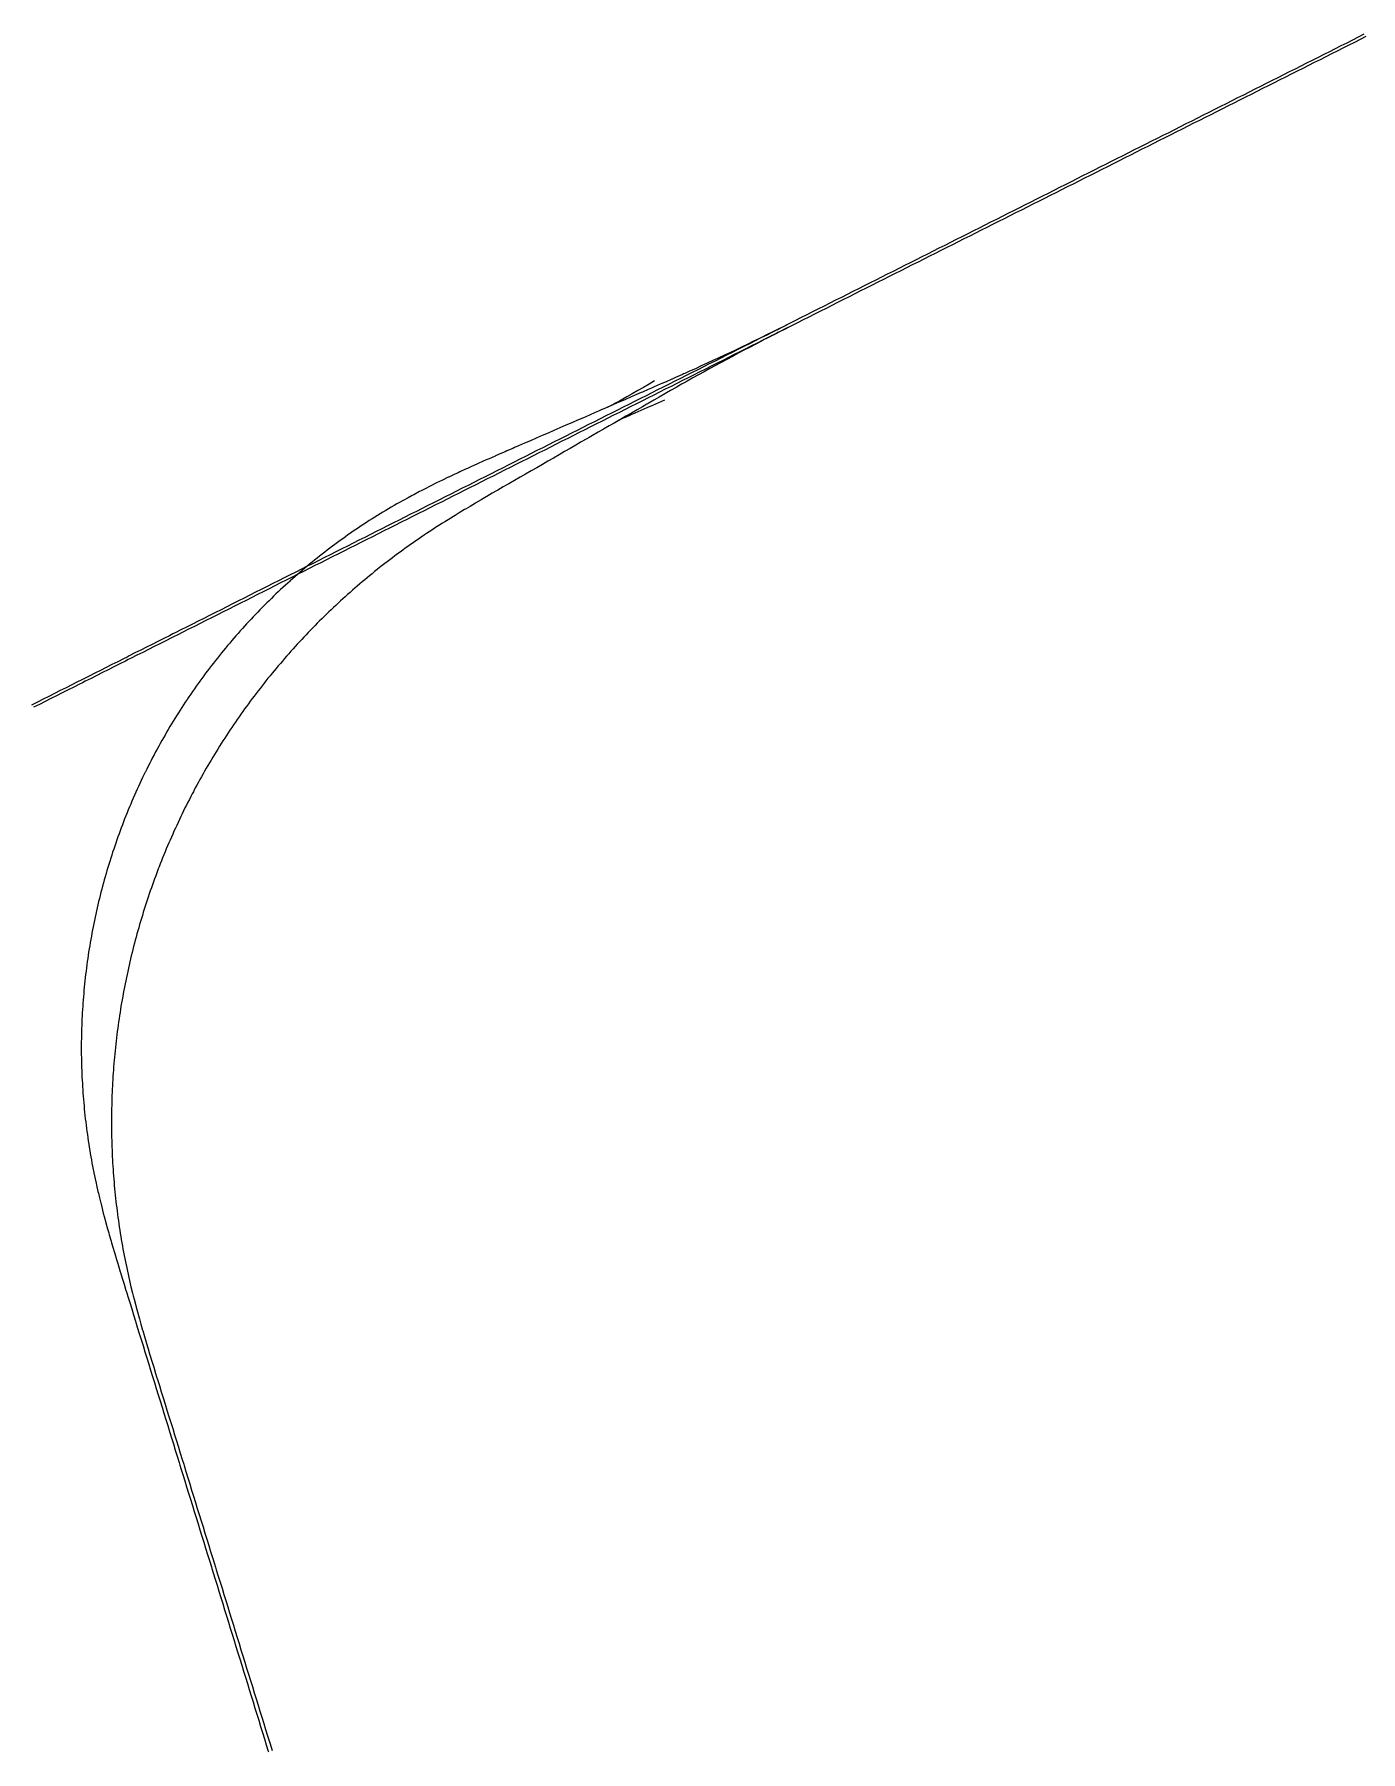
# Model space of a CAD drawing. Header units: metres. Extents: x 142705 to 201127, y 6511363 to 6533832.
# Drawn here: x 182396 to 184459, y 6518409 to 6521080 of the extents above; entities that cross this region are included whole.
import ezdxf

# ---------------------------------------------------------------- set-up
doc = ezdxf.new("R2010")
doc.units = ezdxf.units.M
doc.header["$MEASUREMENT"] = 0

msp = doc.modelspace()

# ---------------------------------------------------------------- linework, layer by layer
at = {"extrusion": (0.001802, 0.00087082, 0.999998), "elevation": 6037.9, "flags": 128}
msp.add_lwpolyline([(183375.6, 6520508.4), (183366.4, 6520504.3), (183357.3, 6520500.3), (183348.1, 6520496.3), (183338.9, 6520492.3), (183329.8, 6520488.3), (183323.4, 6520485.5), (183320.6, 6520484.3), (183317.9, 6520483.1), (183314.7, 6520481.7), (183311.5, 6520480.2), (183308.5, 6520478.7), (183305.5, 6520477.2), (183302.6, 6520475.7), (183300, 6520474.2), (183297.4, 6520472.7)], dxfattribs=at)
at = {"color": 7, "linetype": 'Continuous', "lineweight": 0}
for points in [[(184464, 6521080.4, 26.8), (184455, 6521075.9, 26.8), (184446.1, 6521071.4, 26.8), (184437.2, 6521066.9, 26.8), (184428.2, 6521062.4, 26.9), (184419.3, 6521057.9, 26.9), (184410.4, 6521053.4, 26.9), (184401.4, 6521048.9, 26.9), (184392.5, 6521044.4, 26.9), (184383.6, 6521039.9, 27), (184374.6, 6521035.4, 27), (184365.7, 6521030.9, 27), (184356.8, 6521026.4, 27), (184347.8, 6521021.9, 27), (184338.9, 6521017.4, 27.1), (184330, 6521012.9, 27.1), (184321.1, 6521008.4, 27.1), (184312.1, 6521003.9, 27.1), (184303.2, 6520999.4, 27.1), (184294.3, 6520994.9, 27.2), (184285.3, 6520990.4, 27.2), (184276.4, 6520985.9, 27.2), (184267.5, 6520981.4, 27.2), (184258.5, 6520976.9, 27.2), (184249.6, 6520972.4, 27.3), (184240.7, 6520967.9, 27.3), (184231.7, 6520963.4, 27.3), (184222.8, 6520958.9, 27.3), (184213.9, 6520954.4, 27.3), (184204.9, 6520949.9, 27.4), (184196, 6520945.4, 27.4), (184187.1, 6520940.9, 27.4), (184178.1, 6520936.4, 27.4), (184169.2, 6520931.9, 27.4), (184160.3, 6520927.4, 27.5), (184151.4, 6520922.9, 27.5), (184142.4, 6520918.5, 27.5), (184133.5, 6520914, 27.5), (184124.6, 6520909.5, 27.5), (184115.6, 6520905, 27.6), (184106.7, 6520900.5, 27.6), (184097.8, 6520896, 27.6), (184088.8, 6520891.5, 27.6), (184079.9, 6520887, 27.6), (184071, 6520882.5, 27.7), (184062, 6520878, 27.7), (184053.1, 6520873.5, 27.7), (184044.2, 6520869, 27.7), (184035.2, 6520864.5, 27.7), (184026.3, 6520860, 27.8), (184017.4, 6520855.5, 27.8), (184008.5, 6520851, 27.8), (183999.5, 6520846.5, 27.8), (183990.6, 6520842, 27.8), (183981.7, 6520837.5, 27.9), (183972.7, 6520833, 27.9), (183963.8, 6520828.5, 27.9), (183954.9, 6520824, 27.9), (183945.9, 6520819.5, 27.9), (183937, 6520815, 28), (183928.1, 6520810.5, 28), (183919.1, 6520806, 28), (183910.2, 6520801.5, 28), (183901.3, 6520797, 28), (183892.3, 6520792.5, 28.1), (183883.4, 6520788, 28.1), (183874.5, 6520783.5, 28.1), (183865.5, 6520779, 28.1), (183856.6, 6520774.5, 28.1), (183847.7, 6520770, 28.2), (183838.8, 6520765.5, 28.2), (183829.8, 6520761, 28.2), (183820.9, 6520756.5, 28.2), (183812, 6520752, 28.2), (183803, 6520747.5, 28.3), (183794.1, 6520743, 28.3), (183785.2, 6520738.5, 28.3), (183776.2, 6520734, 28.3), (183767.3, 6520729.5, 28.3), (183758.4, 6520725, 28.4), (183749.4, 6520720.6, 28.4), (183740.5, 6520716.1, 28.4), (183731.6, 6520711.6, 28.4), (183722.6, 6520707.1, 28.4), (183713.7, 6520702.6, 28.5), (183704.8, 6520698.1, 28.5), (183695.9, 6520693.6, 28.5), (183686.9, 6520689.1, 28.5), (183678, 6520684.6, 28.5), (183669.1, 6520680.1, 28.6), (183660.1, 6520675.6, 28.6), (183651.2, 6520671.1, 28.6), (183642.3, 6520666.6, 28.6), (183633.3, 6520662.1, 28.6), (183624.4, 6520657.6, 28.7), (183615.5, 6520653.1, 28.7), (183606.5, 6520648.6, 28.7), (183597.6, 6520644.1, 28.7), (183588.7, 6520639.6, 28.7), (183579.7, 6520635.1, 28.8), (183570.8, 6520630.6, 28.8), (183561.9, 6520626.1, 28.8), (183552.9, 6520621.6, 28.8), (183544, 6520617.1, 28.8), (183535.1, 6520612.6, 28.9), (183526.2, 6520608.1, 28.9), (183517.2, 6520603.6, 28.9), (183508.3, 6520599.1, 28.9), (183499.4, 6520594.6, 28.9), (183490.4, 6520590.1, 29), (183481.5, 6520585.6, 29), (183472.6, 6520581.1, 29), (183463.6, 6520576.6, 29), (183454.7, 6520572.1, 29), (183445.8, 6520567.6, 29.1), (183436.8, 6520563.1, 29.1), (183427.9, 6520558.6, 29.1), (183419, 6520554.1, 29.1), (183410, 6520549.6, 29.1), (183401.1, 6520545.1, 29.2), (183392.2, 6520540.6, 29.2), (183383.3, 6520536.1, 29.2), (183374.3, 6520531.6, 29.2), (183365.4, 6520527.1, 29.2), (183356.5, 6520522.6, 29.3), (183347.5, 6520518.2, 29.3), (183338.6, 6520513.7, 29.3), (183329.7, 6520509.2, 29.3), (183320.7, 6520504.7, 29.3), (183311.8, 6520500.2, 29.4), (183302.9, 6520495.7, 29.4), (183293.9, 6520491.2, 29.4), (183285, 6520486.7, 29.4), (183276.1, 6520482.2, 29.4), (183267.1, 6520477.7, 29.5), (183258.2, 6520473.2, 29.5), (183249.3, 6520468.7, 29.5), (183240.4, 6520464.2, 29.5), (183231.4, 6520459.7, 29.5), (183222.5, 6520455.2, 29.6), (183213.6, 6520450.7, 29.6), (183204.6, 6520446.2, 29.6), (183195.7, 6520441.7, 29.6), (183186.8, 6520437.2, 29.6), (183177.8, 6520432.7, 29.7), (183168.9, 6520428.2, 29.7), (183160, 6520423.7, 29.7), (183151, 6520419.2, 29.7), (183142.1, 6520414.7, 29.7), (183133.2, 6520410.2, 29.8), (183124.2, 6520405.7, 29.8), (183115.3, 6520401.2, 29.8), (183106.4, 6520396.7, 29.8), (183097.4, 6520392.2, 29.8), (183088.5, 6520387.7, 29.9), (183079.6, 6520383.2, 29.9), (183070.7, 6520378.7, 29.9), (183061.7, 6520374.2, 29.9), (183052.8, 6520369.7, 29.9), (183043.9, 6520365.2, 30), (183034.9, 6520360.7, 30), (183026, 6520356.2, 30), (183017.1, 6520351.7, 30), (183008.1, 6520347.2, 30), (182999.2, 6520342.7, 30.1), (182990.3, 6520338.2, 30.1), (182981.3, 6520333.7, 30.1), (182972.4, 6520329.2, 30.1), (182963.5, 6520324.7, 30.1), (182954.5, 6520320.2, 30.2), (182945.6, 6520315.8, 30.2), (182936.7, 6520311.3, 30.2), (182927.8, 6520306.8, 30.2), (182918.8, 6520302.3, 30.2), (182909.9, 6520297.8, 30.3), (182901, 6520293.3, 30.3), (182892, 6520288.8, 30.3), (182883.1, 6520284.3, 30.3), (182874.2, 6520279.8, 30.3), (182865.2, 6520275.3, 30.4), (182856.3, 6520270.8, 30.4), (182847.4, 6520266.3, 30.4), (182838.4, 6520261.8, 30.4), (182829.5, 6520257.3, 30.4), (182820.6, 6520252.8, 30.5), (182811.6, 6520248.3, 30.5), (182802.7, 6520243.8, 30.5), (182793.8, 6520239.3, 30.5), (182784.8, 6520234.8, 30.5), (182775.9, 6520230.3, 30.6), (182767, 6520225.8, 30.6), (182758.1, 6520221.3, 30.6), (182749.1, 6520216.8, 30.6), (182740.2, 6520212.3, 30.6), (182731.3, 6520207.8, 30.7), (182722.3, 6520203.3, 30.7), (182713.4, 6520198.8, 30.7), (182704.5, 6520194.3, 30.7), (182695.5, 6520189.8, 30.7), (182686.6, 6520185.3, 30.8), (182677.7, 6520180.8, 30.8), (182668.7, 6520176.3, 30.8), (182659.8, 6520171.8, 30.8), (182650.9, 6520167.3, 30.8), (182641.9, 6520162.8, 30.9), (182633, 6520158.3, 30.9), (182624.1, 6520153.8, 30.9), (182615.2, 6520149.3, 30.9), (182611.7, 6520147.6, 30.9), (182606.2, 6520144.8, 30.9), (182597.3, 6520140.3, 31), (182588.4, 6520135.8, 31), (182579.4, 6520131.3, 31), (182570.5, 6520126.8, 31), (182561.6, 6520122.3, 31), (182552.6, 6520117.9, 31), (182543.7, 6520113.4, 31), (182540.3, 6520111.6, 31), (182534.8, 6520108.9, 31), (182525.8, 6520104.4, 31), (182516.9, 6520099.9, 31), (182508, 6520095.4, 31), (182499, 6520090.9, 31), (182490.1, 6520086.4, 31), (182481.2, 6520081.9, 31), (182472.2, 6520077.4, 30.9), (182468.8, 6520075.6, 30.9), (182463.3, 6520072.9, 30.9), (182454.4, 6520068.4, 30.9), (182445.5, 6520063.9, 30.9), (182436.5, 6520059.4, 30.9), (182427.6, 6520054.9, 30.8), (182418.7, 6520050.4, 30.8), (182409.7, 6520045.9, 30.8), (182400.8, 6520041.4, 30.8), (182391.9, 6520036.9, 30.8)], [(184467, 6521076.9, 26.8), (184458.1, 6521072.4, 26.8), (184449.2, 6521067.9, 26.8), (184440.2, 6521063.4, 26.8), (184431.3, 6521058.9, 26.9), (184422.4, 6521054.4, 26.9), (184413.4, 6521049.9, 26.9), (184404.5, 6521045.4, 26.9), (184395.6, 6521040.9, 26.9), (184386.7, 6521036.4, 27), (184377.7, 6521031.9, 27), (184368.8, 6521027.4, 27), (184359.9, 6521022.9, 27), (184350.9, 6521018.4, 27), (184342, 6521013.9, 27.1), (184333.1, 6521009.4, 27.1), (184324.1, 6521004.9, 27.1), (184315.2, 6521000.4, 27.1), (184306.3, 6520995.9, 27.1), (184297.3, 6520991.4, 27.2), (184288.4, 6520986.9, 27.2), (184279.5, 6520982.4, 27.2), (184270.5, 6520977.9, 27.2), (184261.6, 6520973.4, 27.2), (184252.7, 6520968.9, 27.3), (184243.7, 6520964.4, 27.3), (184234.8, 6520959.9, 27.3), (184225.9, 6520955.4, 27.3), (184217, 6520950.9, 27.3), (184208, 6520946.4, 27.4), (184199.1, 6520942, 27.4), (184190.2, 6520937.5, 27.4), (184181.2, 6520933, 27.4), (184172.3, 6520928.5, 27.4), (184163.4, 6520924, 27.5), (184154.4, 6520919.5, 27.5), (184145.5, 6520915, 27.5), (184136.6, 6520910.5, 27.5), (184127.6, 6520906, 27.5), (184118.7, 6520901.5, 27.6), (184109.8, 6520897, 27.6), (184100.8, 6520892.5, 27.6), (184091.9, 6520888, 27.6), (184083, 6520883.5, 27.6), (184074.1, 6520879, 27.7), (184065.1, 6520874.5, 27.7), (184056.2, 6520870, 27.7), (184047.3, 6520865.5, 27.7), (184038.3, 6520861, 27.7), (184029.4, 6520856.5, 27.8), (184020.5, 6520852, 27.8), (184011.5, 6520847.5, 27.8), (184002.6, 6520843, 27.8), (183993.7, 6520838.5, 27.8), (183984.7, 6520834, 27.9), (183975.8, 6520829.5, 27.9), (183966.9, 6520825, 27.9), (183957.9, 6520820.5, 27.9), (183949, 6520816, 27.9), (183940.1, 6520811.5, 28), (183931.2, 6520807, 28), (183922.2, 6520802.5, 28), (183913.3, 6520798, 28), (183904.4, 6520793.5, 28), (183895.4, 6520789, 28.1), (183886.5, 6520784.5, 28.1), (183877.6, 6520780, 28.1), (183868.6, 6520775.5, 28.1), (183859.7, 6520771, 28.1), (183850.8, 6520766.5, 28.2), (183841.8, 6520762, 28.2), (183832.9, 6520757.5, 28.2), (183824, 6520753, 28.2), (183815, 6520748.5, 28.2), (183806.1, 6520744.1, 28.3), (183797.2, 6520739.6, 28.3), (183788.2, 6520735.1, 28.3), (183779.3, 6520730.6, 28.3), (183770.4, 6520726.1, 28.3), (183761.5, 6520721.6, 28.4), (183752.5, 6520717.1, 28.4), (183743.6, 6520712.6, 28.4), (183734.7, 6520708.1, 28.4), (183725.7, 6520703.6, 28.4), (183716.8, 6520699.1, 28.5), (183707.9, 6520694.6, 28.5), (183698.9, 6520690.1, 28.5), (183690, 6520685.6, 28.5), (183681.1, 6520681.1, 28.5), (183672.1, 6520676.6, 28.6), (183663.2, 6520672.1, 28.6), (183654.3, 6520667.6, 28.6), (183645.3, 6520663.1, 28.6), (183636.4, 6520658.6, 28.6), (183627.5, 6520654.1, 28.7), (183618.6, 6520649.6, 28.7), (183609.6, 6520645.1, 28.7), (183600.7, 6520640.6, 28.7), (183591.8, 6520636.1, 28.7), (183582.8, 6520631.6, 28.8), (183573.9, 6520627.1, 28.8), (183565, 6520622.6, 28.8), (183556, 6520618.1, 28.8), (183547.1, 6520613.6, 28.8), (183538.2, 6520609.1, 28.9), (183529.2, 6520604.6, 28.9), (183520.3, 6520600.1, 28.9), (183511.4, 6520595.6, 28.9), (183502.4, 6520591.1, 28.9), (183493.5, 6520586.6, 29), (183484.6, 6520582.1, 29), (183475.6, 6520577.6, 29), (183466.7, 6520573.1, 29), (183457.8, 6520568.6, 29), (183448.9, 6520564.1, 29.1), (183439.9, 6520559.6, 29.1), (183431, 6520555.1, 29.1), (183422.1, 6520550.6, 29.1), (183413.1, 6520546.1, 29.1), (183404.2, 6520541.7, 29.2), (183395.3, 6520537.2, 29.2), (183386.3, 6520532.7, 29.2), (183377.4, 6520528.2, 29.2), (183368.5, 6520523.7, 29.2), (183359.5, 6520519.2, 29.3), (183350.6, 6520514.7, 29.3), (183341.7, 6520510.2, 29.3), (183332.7, 6520505.7, 29.3), (183323.8, 6520501.2, 29.3), (183314.9, 6520496.7, 29.4), (183306, 6520492.2, 29.4), (183297, 6520487.7, 29.4), (183288.1, 6520483.2, 29.4), (183279.2, 6520478.7, 29.4), (183270.2, 6520474.2, 29.5), (183261.3, 6520469.7, 29.5), (183252.4, 6520465.2, 29.5), (183243.4, 6520460.7, 29.5), (183234.5, 6520456.2, 29.5), (183225.6, 6520451.7, 29.6), (183216.6, 6520447.2, 29.6), (183207.7, 6520442.7, 29.6), (183198.8, 6520438.2, 29.6), (183189.8, 6520433.7, 29.6), (183180.9, 6520429.2, 29.7), (183172, 6520424.7, 29.7), (183163, 6520420.2, 29.7), (183154.1, 6520415.7, 29.7), (183145.2, 6520411.2, 29.7), (183136.3, 6520406.7, 29.8), (183127.3, 6520402.2, 29.8), (183118.4, 6520397.7, 29.8), (183109.5, 6520393.2, 29.8), (183100.5, 6520388.7, 29.8), (183091.6, 6520384.2, 29.9), (183082.7, 6520379.7, 29.9), (183073.7, 6520375.2, 29.9), (183064.8, 6520370.7, 29.9), (183055.9, 6520366.2, 29.9), (183046.9, 6520361.7, 30), (183038, 6520357.2, 30), (183029.1, 6520352.7, 30), (183020.1, 6520348.2, 30), (183011.2, 6520343.7, 30), (183002.3, 6520339.3, 30.1), (182993.4, 6520334.8, 30.1), (182984.4, 6520330.3, 30.1), (182975.5, 6520325.8, 30.1), (182966.6, 6520321.3, 30.1), (182957.6, 6520316.8, 30.2), (182948.7, 6520312.3, 30.2), (182939.8, 6520307.8, 30.2), (182930.8, 6520303.3, 30.2), (182921.9, 6520298.8, 30.2), (182913, 6520294.3, 30.3), (182904, 6520289.8, 30.3), (182895.1, 6520285.3, 30.3), (182886.2, 6520280.8, 30.3), (182877.2, 6520276.3, 30.3), (182868.3, 6520271.8, 30.4), (182859.4, 6520267.3, 30.4), (182850.4, 6520262.8, 30.4), (182841.5, 6520258.3, 30.4), (182832.6, 6520253.8, 30.4), (182823.7, 6520249.3, 30.5), (182814.7, 6520244.8, 30.5), (182805.8, 6520240.3, 30.5), (182796.9, 6520235.8, 30.5), (182787.9, 6520231.3, 30.5), (182779, 6520226.8, 30.6), (182770.1, 6520222.3, 30.6), (182761.1, 6520217.8, 30.6), (182752.2, 6520213.3, 30.6), (182743.3, 6520208.8, 30.6), (182734.3, 6520204.3, 30.7), (182725.4, 6520199.8, 30.7), (182716.5, 6520195.3, 30.7), (182707.5, 6520190.8, 30.7), (182698.6, 6520186.3, 30.7), (182689.7, 6520181.8, 30.8), (182680.8, 6520177.3, 30.8), (182671.8, 6520172.8, 30.8), (182662.9, 6520168.3, 30.8), (182654, 6520163.8, 30.8), (182645, 6520159.3, 30.9), (182636.1, 6520154.8, 30.9), (182627.2, 6520150.3, 30.9), (182618.2, 6520145.8, 30.9), (182613.8, 6520143.6, 30.9), (182609.3, 6520141.4, 30.9), (182600.4, 6520136.9, 31), (182591.4, 6520132.4, 31), (182582.5, 6520127.9, 31), (182573.6, 6520123.4, 31), (182564.6, 6520118.9, 31), (182555.7, 6520114.4, 31), (182546.8, 6520109.9, 31), (182542.3, 6520107.6, 31), (182537.8, 6520105.4, 31), (182528.9, 6520100.9, 31), (182520, 6520096.4, 31), (182511.1, 6520091.9, 31), (182502.1, 6520087.4, 31), (182493.2, 6520082.9, 31), (182484.3, 6520078.4, 31), (182475.3, 6520073.9, 30.9), (182470.9, 6520071.6, 30.9), (182466.4, 6520069.4, 30.9), (182457.5, 6520064.9, 30.9), (182448.5, 6520060.4, 30.9), (182439.6, 6520055.9, 30.9), (182430.7, 6520051.4, 30.8), (182421.7, 6520046.9, 30.8), (182412.8, 6520042.4, 30.8), (182403.9, 6520037.9, 30.8), (182394.9, 6520033.4, 30.8)]]:
    msp.add_polyline3d(points, dxfattribs=at)
for points in [[(183568.4, 6520629.4, 28.8), (183559.5, 6520624.9, 28.8), (183558.6, 6520624.5, 28.8), (183550.6, 6520620.4, 28.8), (183548.8, 6520619.5, 28.8), (183541.6, 6520616, 28.9), (183538.9, 6520614.7, 28.9), (183532.6, 6520611.6, 28.9), (183529.1, 6520609.8, 28.9), (183523.7, 6520607.1, 28.9), (183514.7, 6520602.8, 28.9), (183505.7, 6520598.4, 28.9), (183496.7, 6520594.1, 29), (183487.6, 6520589.7, 29), (183478.6, 6520585.5, 29), (183469.6, 6520581.2, 29), (183460.5, 6520577, 29), (183458.5, 6520576, 29), (183451.4, 6520572.7, 29.1), (183442.4, 6520568.6, 29.1), (183433.3, 6520564.4, 29.1), (183424.2, 6520560.2, 29.1), (183415.1, 6520556.1, 29.1), (183407.7, 6520552.8, 29.1), (183405.9, 6520552, 29.2), (183403.9, 6520551.1, 29.2), (183396.8, 6520548, 29.2), (183393.1, 6520546.3, 29.2), (183387.9, 6520544, 29.2), (183387.6, 6520543.9, 29.2), (183378.5, 6520539.9, 29.3), (183371.9, 6520537, 29.3), (183369.3, 6520535.9, 29.3), (183360.2, 6520531.9, 29.4), (183355.8, 6520530, 29.5), (183351, 6520527.9, 29.5), (183341.8, 6520523.9, 29.6), (183339.8, 6520523, 29.6), (183332.7, 6520519.9, 29.7), (183323.5, 6520515.9, 29.9), (183314.3, 6520512, 30), (183305.1, 6520508, 30.2), (183296, 6520504, 30.3), (183286.8, 6520500, 30.5), (183277.6, 6520496, 30.7), (183273.5, 6520494.2, 30.8), (183268.5, 6520492, 30.9), (183259.3, 6520488, 31.1), (183250.1, 6520484, 31.3), (183241, 6520480.1, 31.5), (183231.8, 6520476.1, 31.7), (183222.6, 6520472.1, 31.9), (183213.4, 6520468.1, 32.1), (183204.3, 6520464.1, 32.3), (183195.1, 6520460.1, 32.5), (183185.9, 6520456.1, 32.7), (183176.8, 6520452.1, 32.9), (183167.6, 6520448.2, 33.1), (183158.4, 6520444.2, 33.3), (183149.2, 6520440.2, 33.5), (183142.9, 6520437.4, 33.7), (183140.1, 6520436.2, 33.7), (183130.9, 6520432.2, 33.9), (183128.2, 6520431, 34), (183121.7, 6520428.2, 34.1), (183113.5, 6520424.6, 34.3), (183112.6, 6520424.2, 34.3), (183103.4, 6520420.2, 34.5), (183098.9, 6520418.2, 34.6), (183094.3, 6520416.1, 34.7), (183085.1, 6520412.1, 35), (183084.3, 6520411.7, 35), (183076, 6520408, 35.2), (183069.7, 6520405.1, 35.3), (183066.9, 6520403.8, 35.4), (183057.8, 6520399.7, 35.6), (183055.1, 6520398.4, 35.6), (183048.8, 6520395.4, 35.8), (183040.7, 6520391.6, 35.9), (183039.7, 6520391.2, 36), (183030.7, 6520386.8, 36.2), (183026.2, 6520384.7, 36.3), (183021.7, 6520382.5, 36.4), (183012.8, 6520378, 36.6), (183011.9, 6520377.6, 36.6), (183003.8, 6520373.5, 36.8), (182997.6, 6520370.3, 36.9), (182995, 6520368.9, 37), (182986.1, 6520364.2, 37.2), (182983.5, 6520362.8, 37.2), (182977.3, 6520359.5, 37.4), (182969.5, 6520355.2, 37.6), (182968.6, 6520354.7, 37.6), (182964.2, 6520352.2, 37.7), (182959.8, 6520349.7, 37.8), (182955.5, 6520347.2, 37.9), (182951.2, 6520344.7, 38), (182946.9, 6520342.2, 38.1), (182942.6, 6520339.6, 38.2), (182938.3, 6520337, 38.3), (182934, 6520334.4, 38.4), (182929.8, 6520331.8, 38.5), (182925.5, 6520329.2, 38.6), (182921.3, 6520326.5, 38.7), (182917.1, 6520323.8, 38.8), (182912.9, 6520321.1, 38.9), (182908.7, 6520318.3, 39), (182904.6, 6520315.6, 39.1), (182900.4, 6520312.8, 39.2), (182896.3, 6520310, 39.3), (182892.1, 6520307.2, 39.4), (182888, 6520304.4, 39.5), (182883.9, 6520301.5, 39.6), (182879.8, 6520298.6, 39.7), (182875.8, 6520295.7, 39.8), (182871.7, 6520292.8, 39.9), (182867.7, 6520289.8, 40), (182863.6, 6520286.9, 40.1), (182859.6, 6520283.9, 40.2), (182855.6, 6520280.9, 40.3), (182851.7, 6520277.8, 40.4), (182847.7, 6520274.8, 40.5), (182843.7, 6520271.7, 40.6), (182839.8, 6520268.6, 40.7), (182835.9, 6520265.5, 40.8), (182832, 6520262.4, 40.9), (182828.1, 6520259.2, 41), (182824.2, 6520256.1, 41.1), (182820.4, 6520252.9, 41.2), (182816.6, 6520249.7, 41.3), (182812.7, 6520246.4, 41.4), (182808.9, 6520243.2, 41.5), (182805.2, 6520239.9, 41.7), (182801.4, 6520236.6, 41.8), (182797.6, 6520233.3, 41.9), (182793.9, 6520230, 42), (182793.8, 6520229.9, 42), (182790.2, 6520226.7, 42.1), (182786.5, 6520223.3, 42.2), (182782.8, 6520219.9, 42.3), (182779.1, 6520216.5, 42.3), (182775.5, 6520213.1, 42.4), (182771.9, 6520209.7, 42.5), (182768.2, 6520206.2, 42.6), (182764.7, 6520202.7, 42.7), (182761.1, 6520199.2, 42.8), (182757.5, 6520195.7, 42.9), (182754, 6520192.2, 42.9), (182750.5, 6520188.6, 43), (182747, 6520185.1, 43.1), (182743.5, 6520181.5, 43.2), (182740, 6520177.9, 43.2), (182736.6, 6520174.3, 43.3), (182733.1, 6520170.6, 43.4), (182729.7, 6520167, 43.4), (182726.3, 6520163.3, 43.5), (182722.9, 6520159.6, 43.6), (182719.6, 6520155.9, 43.6), (182716.3, 6520152.2, 43.7), (182712.9, 6520148.4, 43.7), (182709.6, 6520144.7, 43.8), (182706.4, 6520140.9, 43.8), (182703.1, 6520137.1, 43.9), (182699.9, 6520133.3, 43.9), (182696.6, 6520129.5, 44), (182693.4, 6520125.6, 44), (182690.3, 6520121.8, 44.1), (182687.1, 6520117.9, 44.1), (182684, 6520114, 44.1), (182680.8, 6520110.1, 44.2), (182677.7, 6520106.2, 44.2), (182674.7, 6520102.3, 44.2), (182671.6, 6520098.3, 44.3), (182668.6, 6520094.3, 44.3), (182665.5, 6520090.3, 44.3), (182662.5, 6520086.3, 44.3), (182659.6, 6520082.3, 44.4), (182656.6, 6520078.3, 44.4), (182653.7, 6520074.2, 44.4), (182650.7, 6520070.2, 44.4), (182647.9, 6520066.1, 44.4), (182645, 6520062, 44.4), (182642.1, 6520057.9, 44.4), (182639.3, 6520053.8, 44.4), (182636.5, 6520049.7, 44.4), (182634.4, 6520046.6, 44.4), (182633.7, 6520045.5, 44.4), (182630.9, 6520041.3, 44.4), (182628.2, 6520037.2, 44.4), (182625.5, 6520033, 44.4), (182622.7, 6520028.8, 44.4), (182620.1, 6520024.6, 44.4), (182617.4, 6520020.3, 44.4), (182614.8, 6520016.1, 44.4), (182612.1, 6520011.8, 44.4), (182609.6, 6520007.5, 44.3), (182607, 6520003.3, 44.3), (182604.4, 6519999, 44.3), (182601.9, 6519994.6, 44.3), (182599.4, 6519990.3, 44.2), (182596.9, 6519986, 44.2), (182594.4, 6519981.6, 44.2), (182592, 6519977.3, 44.2), (182589.6, 6519972.9, 44.1), (182587.2, 6519968.5, 44.1), (182584.8, 6519964.1, 44), (182582.5, 6519959.7, 44), (182580.1, 6519955.3, 44), (182577.8, 6519950.8, 43.9), (182575.5, 6519946.4, 43.9), (182573.3, 6519941.9, 43.8), (182571.1, 6519937.4, 43.8), (182568.8, 6519933, 43.7), (182568.5, 6519932.3, 43.7), (182566.6, 6519928.5, 43.7), (182564.5, 6519924, 43.6), (182562.3, 6519919.4, 43.5), (182560.2, 6519914.9, 43.5), (182558.1, 6519910.4, 43.4), (182556, 6519905.8, 43.4), (182554, 6519901.3, 43.3), (182552, 6519896.7, 43.3), (182550, 6519892.1, 43.2), (182548, 6519887.5, 43.2), (182546, 6519882.9, 43.1), (182544.1, 6519878.3, 43.1), (182542.2, 6519873.7, 43), (182540.3, 6519869.1, 42.9), (182538.4, 6519864.4, 42.9), (182536.6, 6519859.8, 42.8), (182534.8, 6519855.1, 42.8), (182533, 6519850.4, 42.7), (182531.2, 6519845.8, 42.7), (182529.5, 6519841.1, 42.6), (182527.8, 6519836.4, 42.6), (182526.1, 6519831.7, 42.5), (182524.4, 6519827, 42.4), (182522.7, 6519822.2, 42.4), (182521.1, 6519817.5, 42.3), (182519.5, 6519812.8, 42.3), (182517.9, 6519808, 42.2), (182516.4, 6519803.3, 42.2), (182514.9, 6519798.5, 42.1), (182513.4, 6519793.7, 42.1), (182511.9, 6519789, 42), (182510.4, 6519784.2, 42), (182509, 6519779.4, 41.9), (182507.6, 6519774.6, 41.8), (182506.2, 6519769.8, 41.8), (182504.9, 6519765, 41.7), (182503.6, 6519760.2, 41.7), (182502.3, 6519755.3, 41.6), (182501, 6519750.5, 41.6), (182499.7, 6519745.6, 41.5), (182498.5, 6519740.8, 41.5), (182497.3, 6519735.9, 41.4), (182496.1, 6519731.1, 41.3), (182495, 6519726.2, 41.3), (182493.8, 6519721.4, 41.2), (182492.7, 6519716.5, 41.2), (182491.6, 6519711.6, 41.1), (182490.6, 6519706.7, 41.1), (182489.6, 6519701.8, 41), (182488.6, 6519696.9, 41), (182487.6, 6519692, 40.9), (182486.6, 6519687.1, 40.9), (182485.7, 6519682.2, 40.8), (182484.8, 6519677.3, 40.7), (182483.9, 6519672.4, 40.7), (182483.1, 6519667.4, 40.6), (182482.2, 6519662.5, 40.6), (182481.4, 6519657.6, 40.5), (182480.6, 6519652.6, 40.5), (182479.9, 6519647.7, 40.4), (182479.2, 6519642.7, 40.4), (182478.5, 6519637.8, 40.3), (182477.8, 6519632.8, 40.2), (182477.1, 6519627.9, 40.2), (182476.5, 6519622.9, 40.1), (182475.9, 6519617.9, 40.1), (182475.3, 6519613, 40), (182474.8, 6519608, 40), (182474.3, 6519603, 39.9), (182473.8, 6519598.1, 39.9), (182473.3, 6519593.1, 39.8), (182472.9, 6519588.1, 39.8), (182472.4, 6519583.1, 39.7), (182472, 6519578.1, 39.6), (182471.7, 6519573.1, 39.6), (182471.3, 6519568.2, 39.5), (182471, 6519563.2, 39.5), (182470.7, 6519558.2, 39.4), (182470.4, 6519553.2, 39.4), (182470.2, 6519548.2, 39.3), (182470, 6519543.2, 39.3), (182469.8, 6519538.2, 39.2), (182469.6, 6519533.2, 39.1), (182469.5, 6519528.2, 39.1), (182469.4, 6519523.2, 39), (182469.3, 6519518.2, 39), (182469.2, 6519513.2, 38.9), (182469.2, 6519508.2, 38.9), (182469.2, 6519503.2, 38.8), (182469.2, 6519498.2, 38.8), (182469.2, 6519493.2, 38.7), (182469.3, 6519488.2, 38.7), (182469.4, 6519483.2, 38.6), (182469.5, 6519478.2, 38.5), (182469.7, 6519473.2, 38.5), (182469.8, 6519468.2, 38.4), (182470, 6519463.2, 38.4), (182470.2, 6519458.2, 38.3), (182470.5, 6519453.2, 38.3), (182470.8, 6519448.2, 38.2), (182471.1, 6519443.2, 38.2), (182471.4, 6519438.3, 38.1), (182471.7, 6519433.3, 38), (182472.1, 6519428.3, 38), (182472.5, 6519423.3, 37.9), (182472.9, 6519418.3, 37.9), (182473.4, 6519413.3, 37.8), (182473.8, 6519408.4, 37.8), (182474.3, 6519403.4, 37.7), (182474.9, 6519398.4, 37.7), (182475.4, 6519393.4, 37.6), (182476, 6519388.5, 37.6), (182476.6, 6519383.5, 37.5), (182477.2, 6519378.6, 37.4), (182477.9, 6519373.6, 37.4), (182478.6, 6519368.6, 37.3), (182479.3, 6519363.7, 37.3), (182480, 6519358.7, 37.2), (182480.8, 6519353.8, 37.2), (182481.5, 6519348.9, 37.1), (182482.3, 6519343.9, 37.1), (182483.2, 6519339, 37), (182484, 6519334.1, 36.9), (182484.9, 6519329.2, 36.9), (182485.8, 6519324.2, 36.8), (182486.7, 6519319.3, 36.8), (182487.7, 6519314.4, 36.7), (182488.7, 6519309.5, 36.7), (182488.8, 6519308.9, 36.7), (182490.7, 6519299.7, 36.6), (182492.1, 6519293.2, 36.5), (182492.9, 6519290, 36.5), (182495.1, 6519280.2, 36.3), (182495.7, 6519277.6, 36.3), (182497.4, 6519270.5, 36.2), (182499.5, 6519262.1, 36.1), (182499.8, 6519260.8, 36.1), (182502.2, 6519251.1, 36), (182503.4, 6519246.6, 36), (182504.8, 6519241.4, 35.9), (182507.4, 6519231.7, 35.8), (182507.5, 6519231.1, 35.8), (182510, 6519222.1, 35.7), (182511.8, 6519215.7, 35.6), (182512.7, 6519212.5, 35.6), (182515.5, 6519202.9, 35.5), (182516.2, 6519200.3, 35.4), (182518.3, 6519193.3, 35.4), (182520.7, 6519185, 35.3), (182521.1, 6519183.7, 35.2), (182524, 6519174.1, 35.1), (182525.3, 6519169.7, 35.1), (182526.9, 6519164.5, 35), (182529.8, 6519154.9, 34.9), (182530, 6519154.3, 34.9), (182532.7, 6519145.4, 34.8), (182534.7, 6519139, 34.7), (182535.7, 6519135.8, 34.7), (182538.6, 6519126.3, 34.6), (182539.4, 6519123.8, 34.6), (182541.6, 6519116.7, 34.5), (182544.5, 6519107.2, 34.4), (182547.5, 6519097.6, 34.3), (182550.4, 6519088.1, 34.1), (182553.4, 6519078.5, 34), (182556.3, 6519068.9, 33.9), (182559.3, 6519059.4, 33.8), (182562.2, 6519049.8, 33.7), (182565.2, 6519040.3, 33.6), (182568.1, 6519030.7, 33.5), (182571.1, 6519021.2, 33.4), (182574, 6519011.6, 33.3), (182577, 6519002.1, 33.2), (182579.9, 6518992.5, 33), (182582.9, 6518982.9, 32.9), (182585.8, 6518973.4, 32.8), (182588.8, 6518963.8, 32.7), (182591.7, 6518954.3, 32.6), (182594.7, 6518944.7, 32.5), (182597.6, 6518935.2, 32.4), (182600.6, 6518925.6, 32.3), (182603.5, 6518916.1, 32.2), (182606.5, 6518906.5, 32.1), (182609.4, 6518897, 31.9), (182612.4, 6518887.4, 31.8), (182615.3, 6518877.8, 31.7), (182618.3, 6518868.3, 31.6), (182621.2, 6518858.7, 31.5), (182622.6, 6518854.1, 31.4), (182624.2, 6518849.2, 31.4), (182627.1, 6518839.6, 31.3), (182630.1, 6518830.1, 31.1), (182633, 6518820.5, 31), (182636, 6518811, 30.9), (182638.9, 6518801.4, 30.7), (182641.9, 6518791.8, 30.6), (182644.8, 6518782.3, 30.4), (182647.8, 6518772.7, 30.2), (182650.7, 6518763.2, 30), (182653.7, 6518753.6, 29.8), (182656.6, 6518744.1, 29.6), (182659.6, 6518734.5, 29.4), (182662.5, 6518725, 29.2), (182665.5, 6518715.4, 29), (182668.4, 6518705.9, 28.7), (182671.4, 6518696.3, 28.5), (182672.2, 6518693.6, 28.4), (182674.3, 6518686.7, 28.2), (182677.3, 6518677.2, 28), (182680.2, 6518667.6, 27.7), (182683.2, 6518658.1, 27.5), (182686.1, 6518648.5, 27.2), (182689.1, 6518639, 27), (182692, 6518629.4, 26.7), (182695, 6518619.9, 26.5), (182697.9, 6518610.3, 26.2), (182700.9, 6518600.7, 26), (182703.8, 6518591.2, 25.7), (182706.8, 6518581.6, 25.5), (182709.7, 6518572.1, 25.2), (182712.7, 6518562.5, 25), (182715.6, 6518553, 24.7), (182718.6, 6518543.4, 24.5), (182721.5, 6518533.9, 24.2), (182724.5, 6518524.3, 24), (182727.4, 6518514.8, 23.7), (182730.4, 6518505.2, 23.5), (182733.3, 6518495.6, 23.2), (182736.3, 6518486.1, 23), (182739.2, 6518476.5, 22.7), (182742.2, 6518467, 22.5), (182745.1, 6518457.4, 22.2), (182748.1, 6518447.9, 22), (182751, 6518438.3, 21.7), (182754, 6518428.8, 21.5), (182756.9, 6518419.2, 21.2), (182759.9, 6518409.6, 21), (182760.2, 6518408.6, 21)], [(183570.5, 6520625.4, 28.8), (183561.5, 6520620.9, 28.8), (183560.6, 6520620.4, 28.8), (183552.6, 6520616.4, 28.8), (183550.8, 6520615.4, 28.8), (183543.7, 6520611.8, 28.9), (183541, 6520610.4, 28.9), (183534.8, 6520607.2, 28.9), (183531.3, 6520605.4, 28.9), (183525.9, 6520602.7, 28.9), (183517, 6520598.1, 28.9), (183508.2, 6520593.4, 28.9), (183499.3, 6520588.8, 29), (183490.5, 6520584.1, 29), (183481.7, 6520579.4, 29), (183472.9, 6520574.6, 29), (183464.1, 6520569.9, 29), (183462.1, 6520568.8, 29), (183455.3, 6520565.1, 29.1), (183446.5, 6520560.3, 29.1), (183437.8, 6520555.5, 29.1), (183429, 6520550.6, 29.1), (183420.3, 6520545.8, 29.1), (183411.6, 6520540.9, 29.2), (183409.6, 6520539.8, 29.2), (183402.8, 6520536, 29.2), (183394.4, 6520531.1, 29.2), (183394.2, 6520531, 29.2), (183385.5, 6520526.1, 29.2), (183379.2, 6520522.5, 29.2), (183376.8, 6520521.1, 29.2), (183368.1, 6520516.1, 29.3), (183364, 6520513.7, 29.3), (183359.5, 6520511.1, 29.3), (183350.8, 6520506.1, 29.3), (183348.8, 6520505, 29.3), (183342.1, 6520501.1, 29.3), (183333.5, 6520496.1, 29.3), (183324.8, 6520491.1, 29.4), (183316.1, 6520486.1, 29.4), (183307.5, 6520481.2, 29.4), (183298.8, 6520476.2, 29.4), (183290.1, 6520471.2, 29.4), (183281.5, 6520466.2, 29.5), (183272.8, 6520461.2, 29.5), (183264.2, 6520456.2, 29.5), (183259, 6520453.2, 29.5), (183255.5, 6520451.2, 29.5), (183246.8, 6520446.2, 29.5), (183245.1, 6520445.2, 29.6), (183238.2, 6520441.2, 29.6), (183229.5, 6520436.2, 29.6), (183220.8, 6520431.2, 29.7), (183212.2, 6520426.2, 29.8), (183203.5, 6520421.2, 29.9), (183194.8, 6520416.2, 30), (183186.2, 6520411.2, 30.1), (183177.5, 6520406.2, 30.2), (183168.9, 6520401.2, 30.4), (183160.2, 6520396.2, 30.5), (183151.5, 6520391.3, 30.7), (183142.9, 6520386.3, 30.9), (183134.3, 6520381.3, 31.1), (183134.2, 6520381.3, 31.1), (183131.2, 6520379.6, 31.2), (183125.5, 6520376.3, 31.3), (183116.9, 6520371.3, 31.5), (183115, 6520370.2, 31.5), (183108.2, 6520366.3, 31.7), (183099.6, 6520361.2, 31.9), (183098.8, 6520360.8, 31.9), (183090.9, 6520356.2, 32.1), (183082.6, 6520351.3, 32.3), (183082.3, 6520351.1, 32.3), (183073.7, 6520346, 32.5), (183066.5, 6520341.7, 32.7), (183065.1, 6520340.9, 32.7), (183056.6, 6520335.8, 32.9), (183050.4, 6520332, 33), (183048, 6520330.5, 33.1), (183039.5, 6520325.3, 33.3), (183034.5, 6520322.1, 33.4), (183031.1, 6520320, 33.5), (183022.6, 6520314.6, 33.7), (183018.7, 6520312, 33.8), (183014.2, 6520309.1, 33.9), (183005.9, 6520303.6, 34.1), (183003.1, 6520301.7, 34.2), (182997.6, 6520298, 34.3), (182993.5, 6520295.2, 34.4), (182989.4, 6520292.4, 34.5), (182985.2, 6520289.5, 34.6), (182981.2, 6520286.6, 34.7), (182977.1, 6520283.8, 34.8), (182973, 6520280.8, 34.9), (182969, 6520277.9, 35), (182964.9, 6520275, 35.1), (182960.9, 6520272, 35.2), (182956.9, 6520269, 35.3), (182952.9, 6520266, 35.4), (182948.9, 6520263, 35.5), (182945, 6520259.9, 35.6), (182941, 6520256.9, 35.7), (182937.1, 6520253.8, 35.8), (182933.1, 6520250.7, 35.9), (182929.2, 6520247.6, 36), (182925.3, 6520244.5, 36.1), (182921.4, 6520241.3, 36.2), (182917.6, 6520238.1, 36.3), (182913.7, 6520235, 36.4), (182909.9, 6520231.8, 36.5), (182906, 6520228.5, 36.6), (182902.2, 6520225.3, 36.7), (182898.4, 6520222, 36.8), (182894.7, 6520218.8, 36.9), (182890.9, 6520215.5, 37), (182887.1, 6520212.2, 37.1), (182883.4, 6520208.9, 37.2), (182879.7, 6520205.5, 37.3), (182876, 6520202.2, 37.4), (182872.3, 6520198.8, 37.5), (182868.6, 6520195.4, 37.6), (182864.9, 6520192, 37.7), (182861.3, 6520188.6, 37.8), (182857.7, 6520185.1, 37.9), (182854.1, 6520181.7, 38), (182850.5, 6520178.2, 38.1), (182846.9, 6520174.7, 38.2), (182843.3, 6520171.2, 38.3), (182839.8, 6520167.7, 38.4), (182836.2, 6520164.2, 38.5), (182832.7, 6520160.6, 38.6), (182829.2, 6520157, 38.7), (182825.7, 6520153.4, 38.8), (182822.2, 6520149.8, 38.9), (182818.8, 6520146.2, 39), (182815.4, 6520142.6, 39.1), (182811.9, 6520139, 39.2), (182808.5, 6520135.3, 39.3), (182805.1, 6520131.6, 39.4), (182801.8, 6520127.9, 39.5), (182798.4, 6520124.2, 39.6), (182795.1, 6520120.5, 39.7), (182791.8, 6520116.7, 39.8), (182788.5, 6520113, 39.9), (182785.2, 6520109.2, 40), (182781.9, 6520105.4, 40.1), (182778.7, 6520101.6, 40.2), (182777.7, 6520100.5, 40.2), (182775.4, 6520097.8, 40.3), (182772.2, 6520094, 40.4), (182769, 6520090.2, 40.5), (182765.8, 6520086.3, 40.6), (182762.7, 6520082.4, 40.7), (182759.5, 6520078.5, 40.8), (182756.4, 6520074.6, 40.8), (182753.3, 6520070.7, 40.9), (182750.2, 6520066.8, 41), (182747.1, 6520062.9, 41.1), (182744.1, 6520058.9, 41.2), (182741, 6520054.9, 41.2), (182738, 6520050.9, 41.3), (182735, 6520046.9, 41.4), (182732, 6520042.9, 41.5), (182729.1, 6520038.9, 41.5), (182726.1, 6520034.9, 41.6), (182723.2, 6520030.8, 41.7), (182720.3, 6520026.7, 41.7), (182717.4, 6520022.7, 41.8), (182714.5, 6520018.6, 41.8), (182711.6, 6520014.5, 41.9), (182708.8, 6520010.4, 42), (182706, 6520006.2, 42), (182703.2, 6520002.1, 42.1), (182700.4, 6519997.9, 42.1), (182697.6, 6519993.8, 42.1), (182694.9, 6519989.6, 42.2), (182692.2, 6519985.4, 42.2), (182689.5, 6519981.2, 42.3), (182686.8, 6519977, 42.3), (182684.1, 6519972.7, 42.3), (182681.5, 6519968.5, 42.4), (182678.9, 6519964.2, 42.4), (182676.2, 6519960, 42.4), (182673.7, 6519955.7, 42.5), (182671.1, 6519951.4, 42.5), (182668.5, 6519947.1, 42.5), (182666, 6519942.8, 42.5), (182663.5, 6519938.5, 42.5), (182661, 6519934.1, 42.6), (182658.5, 6519929.8, 42.6), (182656.1, 6519925.4, 42.6), (182653.7, 6519921.1, 42.6), (182651.2, 6519916.7, 42.6), (182648.9, 6519912.3, 42.6), (182646.5, 6519907.9, 42.6), (182644.1, 6519903.5, 42.6), (182643.4, 6519902.1, 42.6), (182641.8, 6519899, 42.6), (182639.5, 6519894.6, 42.6), (182637.2, 6519890.2, 42.6), (182634.9, 6519885.7, 42.6), (182632.7, 6519881.2, 42.6), (182630.4, 6519876.8, 42.6), (182628.2, 6519872.3, 42.6), (182626, 6519867.8, 42.6), (182623.9, 6519863.3, 42.5), (182621.7, 6519858.8, 42.5), (182619.6, 6519854.2, 42.5), (182617.5, 6519849.7, 42.5), (182615.4, 6519845.2, 42.5), (182613.3, 6519840.6, 42.4), (182611.3, 6519836.1, 42.4), (182609.3, 6519831.5, 42.4), (182607.3, 6519826.9, 42.3), (182605.3, 6519822.3, 42.3), (182603.3, 6519817.7, 42.3), (182601.4, 6519813.1, 42.2), (182599.5, 6519808.5, 42.2), (182597.6, 6519803.9, 42.1), (182595.7, 6519799.2, 42.1), (182593.8, 6519794.6, 42), (182592, 6519789.9, 42), (182590.2, 6519785.3, 41.9), (182588.9, 6519782, 41.9), (182588.4, 6519780.6, 41.9), (182586.6, 6519775.9, 41.8), (182584.9, 6519771.2, 41.8), (182583.1, 6519766.6, 41.7), (182581.4, 6519761.9, 41.7), (182579.7, 6519757.1, 41.6), (182578.1, 6519752.4, 41.5), (182576.4, 6519747.7, 41.5), (182574.8, 6519743, 41.4), (182573.2, 6519738.2, 41.4), (182571.6, 6519733.5, 41.3), (182570.1, 6519728.8, 41.3), (182568.5, 6519724, 41.2), (182567, 6519719.2, 41.2), (182565.5, 6519714.5, 41.1), (182564.1, 6519709.7, 41.1), (182562.6, 6519704.9, 41), (182561.2, 6519700.1, 40.9), (182559.8, 6519695.3, 40.9), (182558.4, 6519690.5, 40.8), (182557, 6519685.7, 40.8), (182555.7, 6519680.9, 40.7), (182554.4, 6519676, 40.7), (182553.1, 6519671.2, 40.6), (182551.8, 6519666.4, 40.6), (182550.5, 6519661.5, 40.5), (182549.3, 6519656.7, 40.4), (182548.1, 6519651.8, 40.4), (182546.9, 6519647, 40.3), (182545.7, 6519642.1, 40.3), (182544.6, 6519637.3, 40.2), (182543.5, 6519632.4, 40.2), (182542.4, 6519627.5, 40.1), (182541.3, 6519622.6, 40.1), (182540.3, 6519617.7, 40), (182539.2, 6519612.8, 40), (182538.2, 6519607.9, 39.9), (182537.2, 6519603, 39.8), (182536.3, 6519598.1, 39.8), (182535.3, 6519593.2, 39.7), (182534.4, 6519588.3, 39.7), (182533.5, 6519583.4, 39.6), (182532.6, 6519578.5, 39.6), (182531.8, 6519573.5, 39.5), (182530.9, 6519568.6, 39.5), (182530.1, 6519563.7, 39.4), (182529.4, 6519558.7, 39.3), (182528.6, 6519553.8, 39.3), (182527.9, 6519548.9, 39.2), (182527.1, 6519543.9, 39.2), (182526.4, 6519539, 39.1), (182525.8, 6519534, 39.1), (182525.1, 6519529, 39), (182524.5, 6519524.1, 39), (182523.9, 6519519.1, 38.9), (182523.3, 6519514.2, 38.9), (182522.7, 6519509.2, 38.8), (182522.2, 6519504.2, 38.7), (182521.7, 6519499.2, 38.7), (182521.2, 6519494.3, 38.6), (182520.7, 6519489.3, 38.6), (182520.3, 6519484.3, 38.5), (182519.8, 6519479.3, 38.5), (182519.4, 6519474.3, 38.4), (182519.1, 6519469.4, 38.4), (182518.7, 6519464.4, 38.3), (182518.4, 6519459.4, 38.2), (182518.1, 6519454.4, 38.2), (182517.8, 6519449.4, 38.1), (182517.5, 6519444.4, 38.1), (182517.3, 6519439.4, 38), (182517, 6519434.4, 38), (182516.8, 6519429.4, 37.9), (182516.7, 6519424.4, 37.9), (182516.5, 6519419.4, 37.8), (182516.4, 6519414.4, 37.8), (182516.3, 6519409.4, 37.7), (182516.2, 6519404.4, 37.6), (182516.1, 6519399.4, 37.6), (182516.1, 6519394.4, 37.5), (182516.1, 6519389.4, 37.5), (182516.1, 6519384.4, 37.4), (182516.1, 6519379.4, 37.4), (182516.2, 6519374.4, 37.3), (182516.2, 6519369.4, 37.3), (182516.3, 6519364.4, 37.2), (182516.5, 6519359.4, 37.1), (182516.6, 6519354.4, 37.1), (182516.8, 6519349.4, 37), (182517, 6519344.4, 37), (182517.2, 6519339.4, 36.9), (182517.4, 6519334.5, 36.9), (182517.7, 6519329.5, 36.8), (182517.9, 6519324.5, 36.8), (182518.2, 6519319.5, 36.7), (182518.6, 6519314.5, 36.7), (182518.9, 6519309.5, 36.6), (182519.3, 6519304.5, 36.5), (182519.7, 6519299.5, 36.5), (182520.1, 6519294.5, 36.4), (182520.5, 6519289.6, 36.4), (182521, 6519284.6, 36.3), (182521.5, 6519279.6, 36.3), (182522, 6519274.6, 36.2), (182522.5, 6519269.7, 36.2), (182523.1, 6519264.7, 36.1), (182523.6, 6519259.7, 36), (182524.2, 6519254.8, 36), (182524.8, 6519249.8, 35.9), (182525.5, 6519244.8, 35.9), (182526.2, 6519239.9, 35.8), (182526.8, 6519234.9, 35.8), (182527.5, 6519230, 35.7), (182528.3, 6519225, 35.7), (182529, 6519220.1, 35.6), (182529.8, 6519215.2, 35.6), (182530.6, 6519210.2, 35.5), (182531.4, 6519205.3, 35.4), (182532.3, 6519200.4, 35.4), (182533.1, 6519195.4, 35.3), (182534, 6519190.5, 35.3), (182534.9, 6519185.6, 35.2), (182535.9, 6519180.7, 35.2), (182536.8, 6519175.8, 35.1), (182537.8, 6519170.9, 35.1), (182538.8, 6519166, 35), (182539.8, 6519161.1, 34.9), (182540.9, 6519156.2, 34.9), (182541.9, 6519151.3, 34.8), (182543, 6519146.4, 34.8), (182544.1, 6519141.6, 34.7), (182545.4, 6519136.3, 34.7), (182546.4, 6519131.8, 34.6), (182548.8, 6519122.1, 34.5), (182549.8, 6519118, 34.5), (182551.2, 6519112.4, 34.4), (182553.8, 6519102.7, 34.3), (182554.5, 6519099.9, 34.3), (182556.4, 6519093.1, 34.2), (182559, 6519083.4, 34.1), (182559.5, 6519081.8, 34), (182561.7, 6519073.8, 34), (182564.5, 6519064.2, 33.8), (182564.6, 6519063.8, 33.8), (182567.3, 6519054.6, 33.7), (182569.9, 6519045.8, 33.6), (182570.2, 6519045, 33.6), (182573, 6519035.4, 33.5), (182575.3, 6519027.8, 33.4), (182575.9, 6519025.9, 33.4), (182578.9, 6519016.3, 33.3), (182580.8, 6519009.9, 33.2), (182581.8, 6519006.7, 33.2), (182584.7, 6518997.2, 33.1), (182586.3, 6518992, 33), (182587.7, 6518987.6, 33), (182590.6, 6518978.1, 32.9), (182593.6, 6518968.5, 32.7), (182596.5, 6518959, 32.6), (182599.5, 6518949.4, 32.5), (182602.4, 6518939.9, 32.4), (182605.4, 6518930.3, 32.3), (182608.3, 6518920.7, 32.2), (182611.3, 6518911.2, 32.1), (182614.2, 6518901.6, 32), (182617.2, 6518892.1, 31.9), (182620.1, 6518882.5, 31.8), (182623.1, 6518873, 31.6), (182626, 6518863.4, 31.5), (182628.4, 6518855.8, 31.4), (182629, 6518853.9, 31.4), (182631.9, 6518844.3, 31.3), (182634.9, 6518834.8, 31.2), (182637.8, 6518825.2, 31.1), (182640.8, 6518815.6, 30.9), (182643.7, 6518806.1, 30.8), (182646.7, 6518796.5, 30.6), (182649.6, 6518787, 30.4), (182652.6, 6518777.4, 30.3), (182655.5, 6518767.9, 30.1), (182658.5, 6518758.3, 29.9), (182661.4, 6518748.8, 29.7), (182664.4, 6518739.2, 29.5), (182667.3, 6518729.6, 29.3), (182670.3, 6518720.1, 29), (182673.2, 6518710.5, 28.8), (182676.2, 6518701, 28.6), (182677.9, 6518695.4, 28.4), (182679.1, 6518691.4, 28.3), (182682.1, 6518681.9, 28.1), (182685, 6518672.3, 27.8), (182688, 6518662.8, 27.6), (182690.9, 6518653.2, 27.3), (182693.9, 6518643.7, 27.1), (182696.8, 6518634.1, 26.8), (182699.8, 6518624.5, 26.6), (182702.7, 6518615, 26.3), (182705.7, 6518605.4, 26.1), (182708.6, 6518595.9, 25.8), (182711.6, 6518586.3, 25.6), (182714.5, 6518576.8, 25.3), (182717.5, 6518567.2, 25.1), (182720.4, 6518557.7, 24.8), (182723.4, 6518548.1, 24.6), (182726.3, 6518538.5, 24.3), (182729.3, 6518529, 24.1), (182732.2, 6518519.4, 23.8), (182735.2, 6518509.9, 23.6), (182738.1, 6518500.3, 23.3), (182741.1, 6518490.8, 23.1), (182744, 6518481.2, 22.8), (182747, 6518471.7, 22.6), (182749.9, 6518462.1, 22.3), (182752.9, 6518452.6, 22.1), (182755.8, 6518443, 21.8), (182758.8, 6518433.4, 21.6), (182761.7, 6518423.9, 21.3), (182764.7, 6518414.3, 21.1), (182765.9, 6518410.4, 21)], [(183360.8, 6520541.1, 29.4), (183352.2, 6520536.2, 29.5), (183343.5, 6520531.2, 29.6), (183334.8, 6520526.2, 29.7), (183326.1, 6520521.2, 29.8), (183317.5, 6520516.3, 29.9), (183311.4, 6520512.8, 30), (183308.8, 6520511.3, 30.1), (183306.2, 6520509.8, 30.1), (183306, 6520509.7, 30.1), (183303.2, 6520508.1, 30.2), (183300.1, 6520506.4, 30.2), (183297.1, 6520504.9, 30.3), (183294.1, 6520503.4, 30.4), (183291.1, 6520502, 30.4), (183288.4, 6520500.7, 30.5), (183285.6, 6520499.5, 30.5)]]:
    msp.add_polyline3d(points)

doc.saveas('drawing.dxf')
